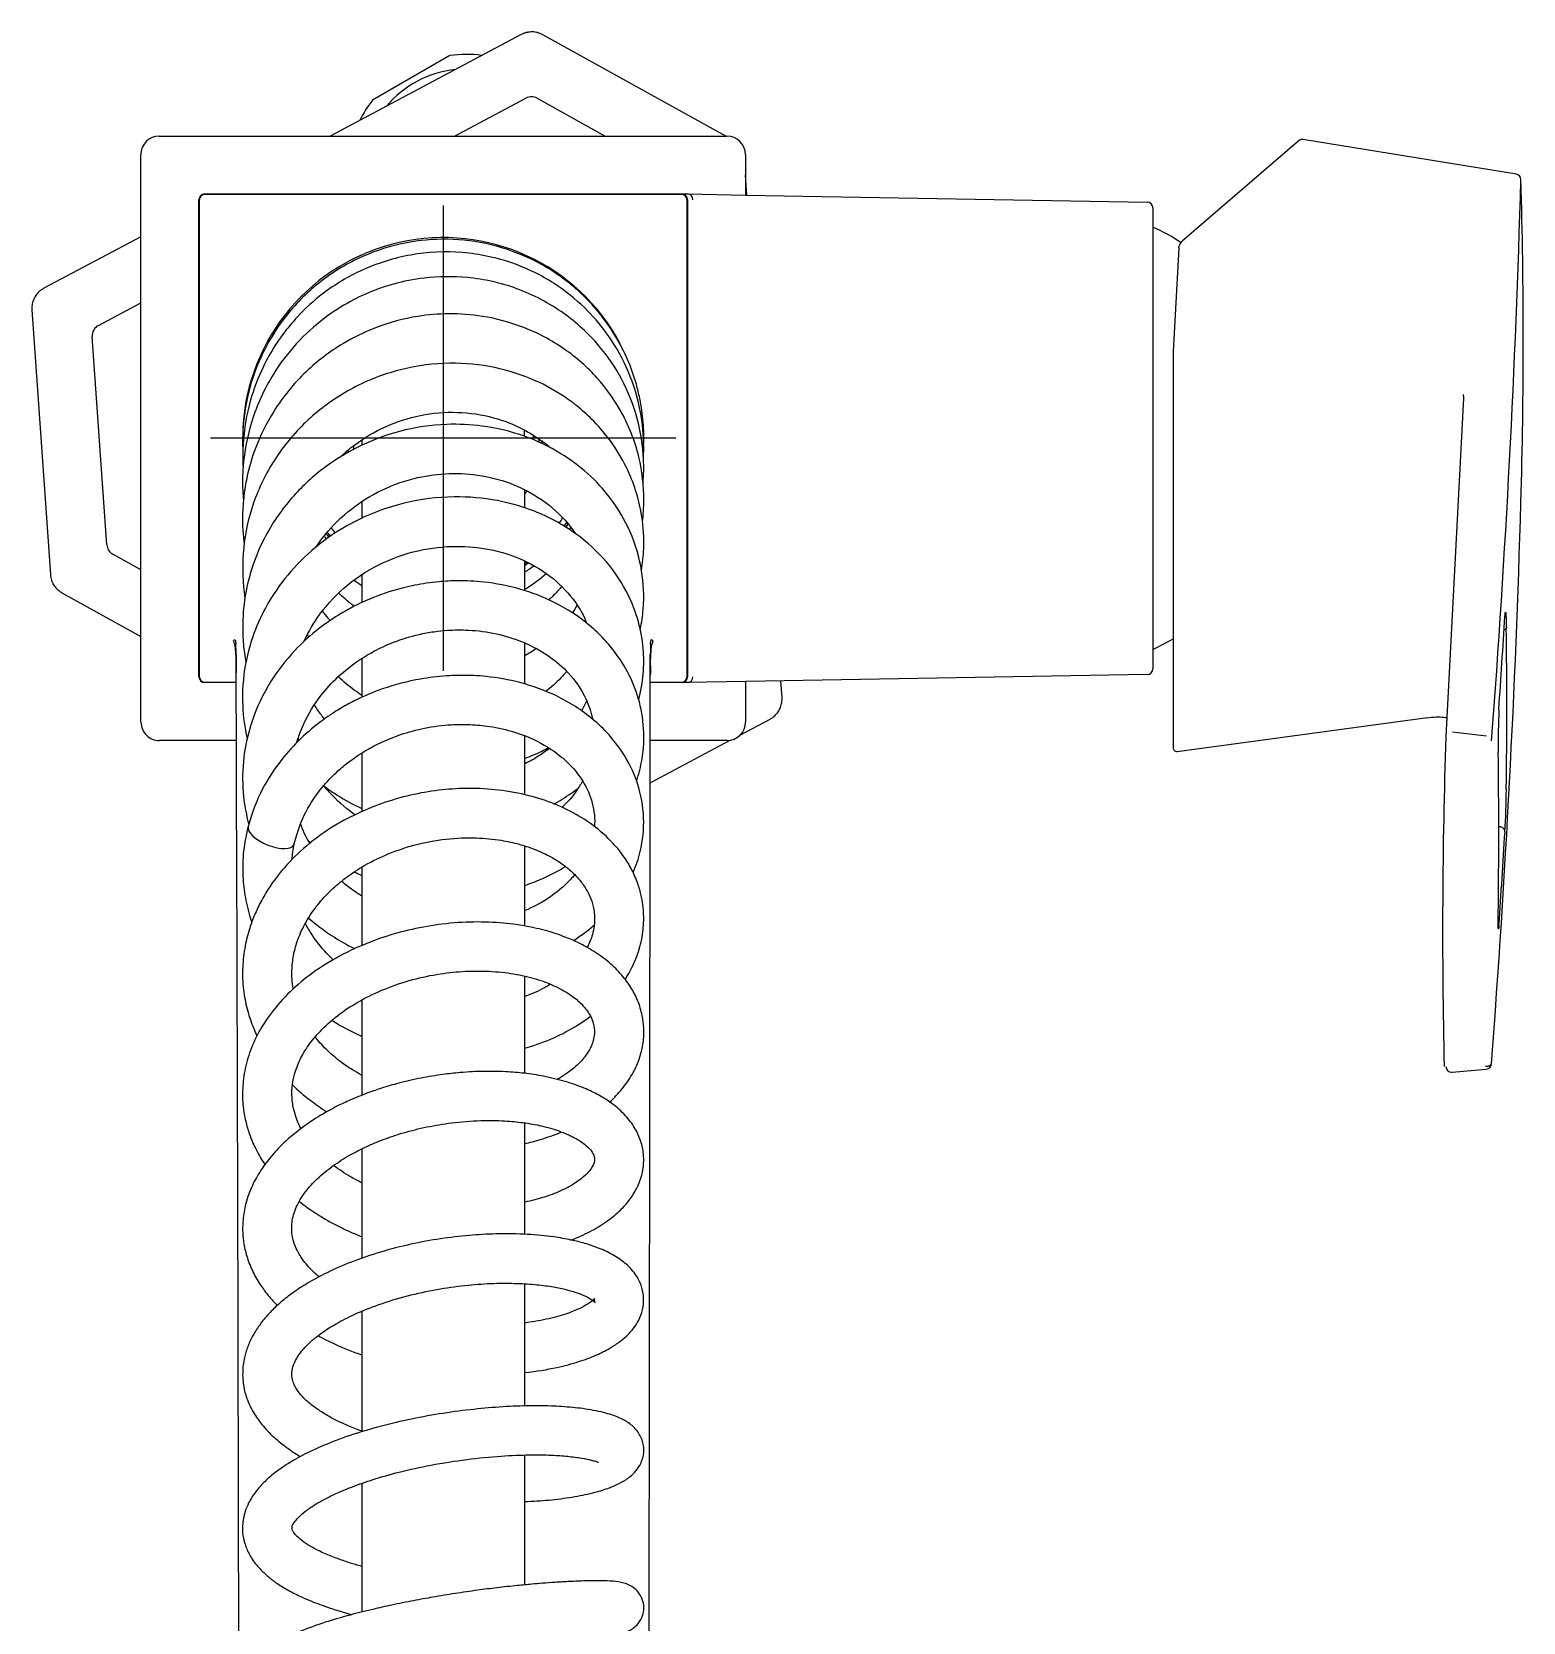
# Model space of a CAD drawing. Header units: millimetres. Extents: x 1617 to 5774, y 11446 to 13973.
# Drawn here: x 5259.4 to 5387.6, y 13001.5 to 13138.3 of the extents above; entities that cross this region are included whole.
import ezdxf
from ezdxf.lldxf.tags import DXFTag

# ---------------------------------------------------------------- set-up
doc = ezdxf.new("R2010")
doc.units = ezdxf.units.MM
doc.layers.get('0').update_dxf_attribs({"color": 250})
tags = doc.linetypes.add('CENTER2', pattern=[28.575, 19.05, -3.175, 3.175, -3.175]).pattern_tags.tags
tags[10:11] = [DXFTag(74, 4), DXFTag(75, 0), DXFTag(340, '0'), DXFTag(46, 0.0), DXFTag(50, 0.0), DXFTag(44, 0.0), DXFTag(45, 0.0)]
tags[8:9] = [DXFTag(74, 4), DXFTag(75, 0), DXFTag(340, '0'), DXFTag(46, 0.0), DXFTag(50, 0.0), DXFTag(44, 0.0), DXFTag(45, 0.0)]
tags[6:7] = [DXFTag(74, 4), DXFTag(75, 0), DXFTag(340, '0'), DXFTag(46, 0.0), DXFTag(50, 0.0), DXFTag(44, 0.0), DXFTag(45, 0.0)]
tags[4:5] = [DXFTag(74, 4), DXFTag(75, 0), DXFTag(340, '0'), DXFTag(46, 0.0), DXFTag(50, 0.0), DXFTag(44, 0.0), DXFTag(45, 0.0)]

# ---------------------------------------------------------------- blocks, each defined once
blk = doc.blocks.new('15')
at = {"linetype": 'Continuous'}
for p, q in [((5301.43, 13138.03), (5285.02, 13129.3)), ((5319.01, 13129.3), (5303.29, 13138.01)), ((5295.31, 13136.22), (5288.64, 13132.37)), ((5295.71, 13129.3), (5301.84, 13132.56)), ((5302.79, 13132.55), (5308.66, 13129.3)), ((5270.32, 13129.3), (5319.12, 13129.3)), ((5368.33, 13128.94), (5358.24, 13120.26)), ((5386.97, 13126.03), (5368.61, 13129.01)), ((5268.74, 13078.91), (5268.74, 13127.71)), ((5320.71, 13127.72), (5320.71, 13124.23)), ((5320.83, 13124.23), (5320.71, 13125.97)), ((5273.73, 13082.82), (5273.73, 13123.82)), ((5274.23, 13124.32), (5315.23, 13124.32)), ((5315.19, 13124.28), (5274.26, 13124.28)), ((5315.23, 13124.32), (5315.73, 13124.32)), ((5315.73, 13124.32), (5315.73, 13124.32)), ((5315.73, 13124.32), (5320.73, 13124.23)), ((5315.73, 13123.82), (5315.73, 13082.82)), ((5320.73, 13124.23), (5355.23, 13123.62)), ((5355.73, 13123.12), (5355.73, 13083.51)), ((5268.74, 13120.64), (5260.4, 13116.21)), ((5357.95, 13119.7), (5357.48, 13110.79)), ((5259.37, 13114.35), (5260.96, 13091.61)), ((5265.09, 13113.02), (5268.74, 13114.96)), ((5265.81, 13094.16), (5264.56, 13112.07)), ((5382.43, 13106.77), (5380.91, 13077.69)), ((5287.73, 13103.21), (5287.73, 13102.77)), ((5287.73, 13097.88), (5287.73, 13096.45)), ((5301.73, 13097.39), (5301.73, 13098.92)), ((5268.74, 13092.01), (5266.33, 13093.35)), ((5301.73, 13090.24), (5301.73, 13092.82)), ((5287.73, 13091.62), (5287.73, 13089.2)), ((5261.96, 13090.04), (5268.74, 13086.28)), ((5276.7, 13085.87), (5276.71, 13085.9)), ((5301.73, 13082.23), (5301.73, 13085.77)), ((5312.55, 13085.61), (5312.55, 13085.59)), ((5276.92, 13084.71), (5276.93, 13084.71)), ((5276.92, 13084.71), (5276.93, 13083.14)), ((5287.73, 13084.42), (5287.73, 13081.06)), ((5312.53, 13083.14), (5312.53, 13084.71)), ((5355.23, 13083.01), (5320.73, 13082.4)), ((5276.93, 13082.32), (5274.23, 13082.32)), ((5274.26, 13082.35), (5276.93, 13082.35)), ((5312.52, 13082.35), (5315.19, 13082.35)), ((5315.23, 13082.32), (5312.52, 13082.32)), ((5315.73, 13082.32), (5315.23, 13082.32)), ((5320.73, 13082.4), (5315.73, 13082.32)), ((5315.73, 13082.32), (5315.73, 13082.32)), ((5320.71, 13082.4), (5320.71, 13078.92)), ((5323.85, 13081.04), (5323.75, 13082.46)), ((5320.28, 13077.83), (5322.82, 13079.18)), ((5357.82, 13076.4), (5379.33, 13079.3)), ((5276.93, 13077.33), (5270.33, 13077.33)), ((5301.73, 13072.71), (5301.73, 13077.79)), ((5312.52, 13073.7), (5319.39, 13077.36)), ((5319.13, 13077.33), (5312.52, 13077.33)), ((5381.47, 13078.09), (5384.4, 13077.74)), ((5287.73, 13076.27), (5287.73, 13071.24)), ((5301.73, 13061.42), (5301.73, 13068.31)), ((5287.73, 13066.46), (5287.73, 13059.74)), ((5301.73, 13052.09), (5301.73, 13057.1)), ((5287.73, 13055.04), (5287.73, 13052.09)), ((5287.73, 13052.09), (5287.73, 13046.87)), ((5301.73, 13048.72), (5301.73, 13052.09)), ((5381.45, 13048.82), (5384.38, 13049.09)), ((5301.73, 13034.91), (5301.73, 13044.49)), ((5287.73, 13042.25), (5287.73, 13032.83)), ((5301.73, 13020.13), (5301.73, 13030.65)), ((5287.73, 13028.3), (5287.73, 13017.92)), ((5301.73, 13004.76), (5301.73, 13015.93)), ((5287.73, 13013.48), (5287.73, 13002.42))]:
    blk.add_line(p, q, dxfattribs=at)
at = {"linetype": 'CENTER2'}
for p, q in [((5294.73, 13123.32), (5294.73, 13083.32)), ((5314.73, 13103.32), (5274.73, 13103.32))]:
    blk.add_line(p, q, dxfattribs=at)
at = {"linetype": 'Continuous'}
for centre, radius, start, end in [((5296.73, 13126.07), 10.25, 82.5538, 97.9458), ((5296.73, 13126.07), 9, 96.0957, 139.9043), ((5296.73, 13126.07), 10.25, 142.0542, 153.4462), ((5302.31, 13131.68), 1, 61, 118), ((5270.32, 13127.71), 1.58, 90.0029, 180.0029), ((5319.12, 13127.72), 1.58, 0.0029, 90.0029), ((5368.55, 13128.65), 0.362, 81.9775, 129.7934), ((4367.67, 13154.75), 1020.11, 355.64615, 358.35945), ((5386.86, 13125.54), 0.5, 2.9557, 80.7973), ((4902.86, 13111.81), 484.7, 359.995, 1.6244), ((5274.23, 13123.82), 0.5, 90, 180), ((5274.26, 13123.78), 0.5, 90, 179.9954), ((5315.19, 13123.78), 0.5, 0.0046, 90), ((5315.23, 13123.82), 0.5, 0, 90), ((5315.7, 13123.84), 0.479, 357.3808, 86.2132), ((5355.23, 13123.12), 0.5, 0, 88.9974), ((5347.33, 13103.32), 20, 57.2856, 65.1654), ((5294.73, 13103.32), 17.25, 28.272, 177.051), ((5358.71, 13119.68), 0.751, 127.9139, 171.5457), ((5265.56, 13112.14), 1, 118, 184), ((4884.56, 13111.81), 503, 358.4046, 359.995), ((5364, 13110.52), 6.53, 177.7142, 180.0564), ((5294.73, 13103.32), 17.25, 179.5427, 182.9365), ((5294.73, 13103.32), 7, 1.5595, 6.1841), ((5294.73, 13103.32), 7.75, 0, 2.0882), ((5294.73, 13103.32), 7.75, 358.9916, 0), ((5294.73, 13103.32), 8.25, 357.6161, 0), ((5294.73, 13103.32), 8.5, 188.0912, 188.9175), ((5294.73, 13103.32), 8.25, 187.1973, 188.392), ((5294.73, 13103.32), 7.75, 184.6828, 186.9967), ((5294.73, 13103.32), 8.5, 357.0659, 358.6321), ((5294.73, 13103.32), 8.5, 325.4397, 327.8409), ((5294.73, 13103.32), 12.35, 323.7638, 326.3346), ((5294.73, 13103.32), 12.85, 219.1194, 221.0264), ((5294.73, 13103.32), 12.35, 218.6707, 221.2934), ((5294.73, 13103.32), 12.85, 323.9991, 325.73), ((5294.73, 13103.32), 13, 324.0817, 325.4942), ((5266.81, 13094.23), 1, 184, 241), ((5294.73, 13103.32), 13, 219.2284, 220.9768), ((5294.73, 13103.32), 13, 219.2477, 220.9565), ((5294.73, 13103.32), 13, 302.5623, 303.6102), ((5294.73, 13103.32), 12.85, 303.0074, 303.9982), ((5277.2, 13085.9), 0.502, 183.4298, 209.45), ((5255.39, 13107.49), 30.34, 314.6425, 314.9343), ((5261.57, 13084.74), 15.36, 359.8705, 3.2196), ((5324.42, 13084.87), 11.89, 176.5073, 179.0746), ((5338.26, 13111.61), 36.23, 224.9653, 225.2103), ((5312.25, 13085.9), 0.504, 330.8262, 355.1405), ((5347.33, 13103.32), 20, 294.8346, 300.4707), ((-41081.19, 12913.06), 46358.43, 359.946587, 0.212157), ((-83415.35, 13142.34), 88727.89, 359.8495851, 359.9627853), ((5330.85, 13084.7), 18.32, 178.8796, 179.9731), ((5274.23, 13082.82), 0.5, 180, 270), ((5274.26, 13082.85), 0.5, 179.9961, 270), ((5344.56, 13082.94), 32.03, 178.5445, 179.9654), ((5315.19, 13082.85), 0.5, 270, 0.0039), ((5315.23, 13082.82), 0.5, 270, 0), ((5315.7, 13082.79), 0.479, 273.7868, 2.6192), ((5355.23, 13083.51), 0.5, 271.0026, 0), ((5270.33, 13078.91), 1.58, 180.0029, 270.0029), ((5319.13, 13078.92), 1.58, 270.0029, 0.0029), ((5442.6, 13077.31), 57.19, 177.2943, 180.9775), ((5881.82, 13061.07), 501.19, 178.1009, 181.3445), ((5357.78, 13076.7), 0.309, 175.8575, 276.8941), ((5287.02, 13074.52), 99.1, 357.086, 359.2129), ((5381.41, 13049.32), 0.5, 181.6486, 269.2499), ((5381.41, 13049.32), 0.5, 269.2499, 275.2455), ((5384.34, 13049.59), 0.5, 275.248, 358.4083)]:
    blk.add_arc(centre, radius, start, end, dxfattribs=at)
for centre, major_axis, ratio, start_param, end_param in [((5375.3, 13433.94), (-8.92, -681.02), 0.02267, -1.075629, -1.018456), ((1358.87, 12698.02), (4019.13, 568.58), 0.49351, -0.107961, -0.084185), ((1293.7, 12964.57), (4092.33, 247.38), 0.498119, -0.064517, -0.060612), ((4720.61, 13071.38), (664.86, 34.82), 0.865729, 6.225851, 6.249908), ((5381.41, 13077.66), (0.499, -0.026), 0.865729, 3.141593, 3.162951), ((5357.48, 13076.9), (0.003, 0.198), 0.02267, -4.164695, -3.33482), ((4721.33, 13095.53), (658.08, -103.58), 0.863356, 0.123045, 0.14708), ((5279.94, 13069.19), (1.97, -0.79), 0.417587, 3.192395, 6.283185), ((1293.72, 13317.69), (4092.3, -247.76), 0.500493, 6.279064, 6.282969), ((5279.94, 13069.19), (1.97, -0.79), 0.417587, 0, 0.070131), ((5381.41, 13049.32), (0.5, 0.014), 0.51991, 3.100916, 3.141593)]:
    blk.add_ellipse(centre, major_axis=major_axis, ratio=ratio, start_param=start_param, end_param=end_param, dxfattribs=at)
for points, knots in [([(5303.29, 13138.01), (5303.21, 13138.05), (5303.01, 13138.15), (5302.62, 13138.25), (5302.18, 13138.26), (5301.77, 13138.18), (5301.55, 13138.08), (5301.43, 13138.03)], [0, 0, 0, 0, 0.13872, 0.367668, 0.595836, 0.823778, 1, 1, 1, 1]), ([(5311.97, 13102.88), (5311.98, 13103.48), (5311.95, 13104.77), (5311.7, 13106.47), (5311.33, 13108.02), (5310.82, 13109.57), (5309.86, 13111.68), (5308.12, 13114.31), (5305.47, 13116.92), (5302.12, 13118.96), (5298.44, 13120.18), (5294.68, 13120.56), (5290.91, 13120.12), (5287.19, 13118.83), (5283.74, 13116.63), (5281.11, 13113.88), (5279.5, 13111.31), (5278.64, 13109.36), (5278.04, 13107.56), (5277.56, 13105.29), (5277.46, 13103.44), (5277.5, 13102.38)], [0.02835853, 0.02835853, 0.02835853, 0.02835853, 0.03025079, 0.0324965, 0.033826, 0.03534272, 0.03771903, 0.04120002, 0.04537981, 0.04956406, 0.05367539, 0.05767277, 0.06157714, 0.06570678, 0.0701745, 0.07448605, 0.07771382, 0.07976769, 0.08126059, 0.08372853, 0.08711319, 0.08711319, 0.08711319, 0.08711319]), ([(5357.95, 13119.68), (5357.95, 13119.72), (5357.95, 13119.75), (5357.97, 13119.79), (5357.97, 13119.79), (5357.97, 13119.79)], [0, 0, 0, 0, 0.25, 0.25, 0.260912, 0.260912, 0.260912, 0.260912]), ([(5311.94, 13101.66), (5311.96, 13102.06), (5311.98, 13103.54), (5311.67, 13106.2), (5310.59, 13109.46), (5308.94, 13112.29), (5306.83, 13114.71), (5304.18, 13116.83), (5300.63, 13118.57), (5296.4, 13119.47), (5291.94, 13119.26), (5287.84, 13117.99), (5284.59, 13116.04), (5282.39, 13114.04), (5281.04, 13112.42), (5280, 13110.89), (5278.92, 13108.89), (5277.87, 13105.96), (5277.48, 13103.14), (5277.49, 13101.39), (5277.51, 13100.93)], [0.14298369, 0.14298369, 0.14298369, 0.14298369, 0.14426878, 0.14776383, 0.15161072, 0.15528477, 0.15831865, 0.16192405, 0.16618386, 0.17092367, 0.17564688, 0.18031622, 0.18447257, 0.18760062, 0.18969937, 0.19113759, 0.19345105, 0.19688561, 0.2009502, 0.20240859, 0.20240859, 0.20240859, 0.20240859]), ([(5311.91, 13099.52), (5311.96, 13100.18), (5312, 13102.03), (5311.53, 13105.06), (5310.21, 13108.41), (5308.09, 13111.52), (5305.07, 13114.29), (5301.2, 13116.33), (5297.04, 13117.27), (5293.43, 13117.22), (5290.76, 13116.7), (5288.64, 13116), (5286.62, 13115.07), (5284.31, 13113.58), (5282.03, 13111.51), (5279.8, 13108.56), (5278.17, 13104.98), (5277.5, 13101.52), (5277.46, 13099.22), (5277.53, 13098.24), (5277.56, 13097.96)], [0.25756862, 0.25756862, 0.25756862, 0.25756862, 0.25973979, 0.26364333, 0.26756971, 0.27145286, 0.27587574, 0.28081682, 0.2854758, 0.28944865, 0.29229391, 0.29410282, 0.2965272, 0.29932443, 0.30278496, 0.30623444, 0.3109506, 0.31513431, 0.31731716, 0.31822892, 0.31822892, 0.31822892, 0.31822892]), ([(5260.4, 13116.21), (5260.32, 13116.16), (5260.12, 13116.05), (5259.83, 13115.78), (5259.58, 13115.41), (5259.42, 13115), (5259.36, 13114.63), (5259.37, 13114.43), (5259.37, 13114.35)], [0, 0, 0, 0, 0.120021, 0.318102, 0.515151, 0.711633, 0.90838, 1, 1, 1, 1]), ([(5311.85, 13096.14), (5311.93, 13096.74), (5312.05, 13098.61), (5311.67, 13101.95), (5310.24, 13105.54), (5307.98, 13108.67), (5305.17, 13111.15), (5301.78, 13112.94), (5298.35, 13113.86), (5295.28, 13114.09), (5292.18, 13113.83), (5289.08, 13113), (5285.8, 13111.4), (5282.73, 13109.06), (5280.17, 13105.93), (5278.6, 13102.74), (5277.88, 13100.26), (5277.57, 13098.35), (5277.43, 13096.43), (5277.51, 13095), (5277.62, 13094.16)], [0.37185423, 0.37185423, 0.37185423, 0.37185423, 0.37389955, 0.37809949, 0.3830038, 0.38669156, 0.39085478, 0.3952535, 0.39911534, 0.40222651, 0.40505497, 0.40903548, 0.41234924, 0.4165428, 0.42119961, 0.42503336, 0.42776487, 0.42937848, 0.43118062, 0.43389996, 0.43389996, 0.43389996, 0.43389996]), ([(5311.78, 13091.99), (5311.87, 13092.59), (5312.03, 13094.13), (5311.86, 13097.04), (5310.93, 13100.12), (5309.38, 13102.83), (5307.89, 13104.62), (5306.42, 13105.97), (5304.65, 13107.28), (5302.13, 13108.61), (5298.66, 13109.63), (5294.72, 13109.9), (5290.62, 13109.26), (5286.67, 13107.66), (5283.2, 13105.19), (5280.4, 13102.01), (5278.47, 13098.33), (5277.49, 13094.44), (5277.44, 13091.49), (5277.64, 13089.91), (5277.69, 13089.58)], [0.48628116, 0.48628116, 0.48628116, 0.48628116, 0.48837518, 0.49156422, 0.49623888, 0.4992702, 0.50210583, 0.50404667, 0.50589724, 0.5094175, 0.51338341, 0.51758349, 0.52201155, 0.52648579, 0.53094939, 0.53540457, 0.53983568, 0.54410674, 0.54818726, 0.54923977, 0.54923977, 0.54923977, 0.54923977]), ([(5382.38, 13107.09), (5382.39, 13107.07), (5382.42, 13106.96), (5382.44, 13106.84), (5382.43, 13106.76)], [0.8701544, 0.8701544, 0.8701544, 0.8701544, 0.9005669, 1, 1, 1, 1]), ([(5285.85, 13101.68), (5286.24, 13102.06), (5287.45, 13103.08), (5289.74, 13104.43), (5292.77, 13105.4), (5295.96, 13105.67), (5298.98, 13105.22), (5301.44, 13104.26), (5303.02, 13103.26), (5303.77, 13102.66), (5303.99, 13102.46)], [0.47245933, 0.47245933, 0.47245933, 0.47245933, 0.47470981, 0.4789907, 0.48334981, 0.48777613, 0.49225993, 0.49619028, 0.49920063, 0.50051983, 0.50051983, 0.50051983, 0.50051983]), ([(5311.67, 13086.89), (5311.79, 13087.47), (5312.03, 13089.14), (5311.91, 13092.01), (5310.94, 13095.27), (5309.29, 13098.09), (5307.22, 13100.33), (5304.72, 13102.19), (5301.68, 13103.64), (5298.32, 13104.44), (5294.7, 13104.61), (5291.14, 13104.08), (5287.65, 13102.8), (5284.59, 13100.98), (5281.88, 13098.56), (5279.65, 13095.54), (5278.21, 13092.29), (5277.54, 13089.17), (5277.45, 13086.75), (5277.59, 13085.08), (5277.72, 13084.3), (5277.77, 13084.03)], [0.60045305, 0.60045305, 0.60045305, 0.60045305, 0.60250025, 0.60638702, 0.61047865, 0.61432891, 0.61766271, 0.62086085, 0.62478631, 0.62876898, 0.63202437, 0.63636862, 0.64009359, 0.64374518, 0.64758634, 0.65159261, 0.65567835, 0.65899486, 0.66187791, 0.66354785, 0.66443989, 0.66443989, 0.66443989, 0.66443989]), ([(5283.86, 13094.05), (5284.01, 13094.27), (5284.78, 13095.35), (5286.42, 13097.05), (5289.12, 13098.83), (5291.99, 13099.91), (5294.94, 13100.36), (5297.76, 13100.24), (5300.48, 13099.55), (5303.08, 13098.25), (5304.9, 13096.71), (5305.8, 13095.54), (5306.06, 13095.16)], [0.3533537, 0.3533537, 0.3533537, 0.3533537, 0.35451542, 0.35893648, 0.36315545, 0.36777999, 0.37150511, 0.37546077, 0.37962305, 0.38357229, 0.38839697, 0.3906536, 0.3906536, 0.3906536, 0.3906536]), ([(5311.53, 13080.83), (5311.63, 13081.2), (5311.87, 13082.3), (5312.03, 13084.15), (5311.83, 13086.45), (5311.12, 13089.01), (5309.67, 13091.75), (5307.56, 13094.07), (5305.39, 13095.67), (5303.65, 13096.6), (5301.72, 13097.4), (5299.15, 13098.1), (5295.49, 13098.42), (5291.15, 13097.87), (5287.2, 13096.36), (5283.97, 13094.24), (5281.59, 13091.97), (5279.78, 13089.47), (5278.46, 13086.78), (5277.59, 13083.75), (5277.37, 13080.57), (5277.66, 13078.44), (5277.87, 13077.52)], [0.7143501, 0.7143501, 0.7143501, 0.7143501, 0.71573181, 0.71842777, 0.72107842, 0.72404959, 0.72801877, 0.73213125, 0.73493832, 0.73721306, 0.73876622, 0.74192294, 0.74594682, 0.75054851, 0.75573602, 0.7591637, 0.76279941, 0.76621695, 0.76914589, 0.77256092, 0.77654348, 0.77964213, 0.77964213, 0.77964213, 0.77964213]), ([(5282.78, 13085.88), (5283.14, 13086.68), (5284.17, 13088.45), (5286.44, 13090.84), (5289.52, 13092.77), (5292.9, 13093.85), (5296.14, 13094.13), (5299.07, 13093.78), (5301.81, 13092.86), (5304.25, 13091.35), (5306.04, 13089.44), (5306.81, 13088.06), (5307.07, 13087.42)], [0.23519145, 0.23519145, 0.23519145, 0.23519145, 0.23903981, 0.24396778, 0.24899773, 0.25395326, 0.25844688, 0.26247469, 0.26645133, 0.27114955, 0.2756863, 0.279294, 0.279294, 0.279294, 0.279294]), ([(5260.96, 13091.61), (5260.97, 13091.51), (5261, 13091.29), (5261.12, 13090.91), (5261.35, 13090.53), (5261.65, 13090.23), (5261.86, 13090.1), (5261.96, 13090.04)], [0, 0, 0, 0, 0.13872, 0.367668, 0.595836, 0.823778, 1, 1, 1, 1]), ([(5311.35, 13073.87), (5311.55, 13074.48), (5311.93, 13075.96), (5312.05, 13078.37), (5311.61, 13080.91), (5310.72, 13083.09), (5309.66, 13084.76), (5308.55, 13086.1), (5306.9, 13087.66), (5304.51, 13089.22), (5301.38, 13090.43), (5298.54, 13090.98), (5296.18, 13091.1), (5294.52, 13091.01), (5292.98, 13090.83), (5291.1, 13090.46), (5289.06, 13089.8), (5287.29, 13089.01), (5285.69, 13088.13), (5283.89, 13086.9), (5281.76, 13084.98), (5279.71, 13082.32), (5278.17, 13079.07), (5277.45, 13075.69), (5277.47, 13072.82), (5277.78, 13071.04), (5277.98, 13070.26), (5278.01, 13070.14)], [0.82814115, 0.82814115, 0.82814115, 0.82814115, 0.83052815, 0.83382685, 0.83717063, 0.8401996, 0.84252787, 0.84437125, 0.84648208, 0.85068767, 0.85422878, 0.85767661, 0.86011304, 0.86178608, 0.86296601, 0.86506708, 0.86784594, 0.86973187, 0.8712101, 0.87361498, 0.87670096, 0.88041336, 0.88453631, 0.88857074, 0.89195775, 0.89422884, 0.8946594, 0.8946594, 0.8946594, 0.8946594]), ([(5303.58, 13091.66), (5303.05, 13091.2), (5302.44, 13090.74), (5301.78, 13090.34), (5301.73, 13090.31)], [0.758367697, 0.758367697, 0.758367697, 0.758367697, 0.761379659, 0.761636576, 0.761636576, 0.761636576, 0.761636576]), ([(5287.08, 13088.87), (5286.81, 13089.07), (5286.36, 13089.44), (5285.93, 13089.84), (5285.75, 13090.01)], [0.669149114, 0.669149114, 0.669149114, 0.669149114, 0.670555727, 0.671552672, 0.671552672, 0.671552672, 0.671552672]), ([(5304.91, 13090.56), (5304.82, 13090.46), (5304.47, 13090.06), (5304.08, 13089.68), (5303.79, 13089.41)], [0.641437758, 0.641437758, 0.641437758, 0.641437758, 0.64204998, 0.643789454, 0.643789454, 0.643789454, 0.643789454]), ([(5285.01, 13087.65), (5284.96, 13087.71), (5284.73, 13087.97), (5284.51, 13088.25), (5284.35, 13088.47)], [0.558848929, 0.558848929, 0.558848929, 0.558848929, 0.559173874, 0.560302548, 0.560302548, 0.560302548, 0.560302548]), ([(5386.11, 13087.03), (5386.11, 13087.02), (5386.1, 13087), (5386.09, 13086.97), (5386.07, 13086.94), (5386.03, 13086.9), (5385.98, 13086.86), (5385.93, 13086.84), (5385.92, 13086.84)], [0, 0, 0, 0, 0.055972, 0.1262308, 0.252123, 0.3392121, 0.5019947, 0.5819775, 0.5819775, 0.5819775, 0.5819775]), ([(5276.78, 13085.66), (5276.78, 13085.66), (5276.78, 13085.65), (5276.8, 13085.59), (5276.82, 13085.43), (5276.85, 13085.18), (5276.88, 13084.83), (5276.9, 13084.4), (5276.91, 13083.9), (5276.92, 13083.47), (5276.92, 13083.23), (5276.92, 13083.16)], [0.1916592, 0.1916592, 0.1916592, 0.1916592, 0.2254028, 0.2977401, 0.3908087, 0.4970242, 0.6120304, 0.728601, 0.845058, 0.9596654, 1, 1, 1, 1]), ([(5276.82, 13086), (5276.84, 13086.02), (5276.85, 13085.99), (5276.88, 13085.86), (5276.89, 13085.75), (5276.9, 13085.61)], [0, 0, 0, 0, 0.5, 0.5, 1, 1, 1, 1]), ([(5282.15, 13077.18), (5282.31, 13077.72), (5282.83, 13079.13), (5284, 13081.05), (5285.68, 13082.88), (5287.26, 13084.13), (5288.89, 13085.1), (5290.6, 13085.88), (5292.33, 13086.41), (5293.89, 13086.7), (5295.31, 13086.85), (5297.13, 13086.86), (5299.33, 13086.57), (5301.76, 13085.81), (5303.86, 13084.65), (5305.76, 13082.99), (5306.97, 13081.19), (5307.45, 13079.79), (5307.57, 13079.19), (5307.58, 13079.17)], [0.11726262, 0.11726262, 0.11726262, 0.11726262, 0.11980918, 0.12408534, 0.12716886, 0.13050814, 0.1325971, 0.13507136, 0.13823541, 0.14003272, 0.1416375, 0.14419849, 0.14769221, 0.15120724, 0.15555262, 0.15891657, 0.16383507, 0.16724201, 0.16737425, 0.16737425, 0.16737425, 0.16737425]), ([(5312.54, 13083.75), (5312.54, 13083.82), (5312.54, 13084.05), (5312.56, 13084.44), (5312.58, 13084.86), (5312.61, 13085.21), (5312.63, 13085.47), (5312.66, 13085.62), (5312.67, 13085.66), (5312.67, 13085.66), (5312.67, 13085.66)], [0, 0, 0, 0, 0.0485629, 0.1786159, 0.3092186, 0.4419358, 0.5744034, 0.6843935, 0.7692008, 0.780653, 0.780653, 0.780653, 0.780653]), ([(5312.55, 13085.61), (5312.56, 13085.75), (5312.57, 13085.86), (5312.6, 13085.99), (5312.61, 13086.02), (5312.63, 13086.01)], [0, 0, 0, 0, 0.5, 0.5, 1, 1, 1, 1]), ([(5312.74, 13085.9), (5312.74, 13085.89), (5312.74, 13085.89), (5312.75, 13085.88), (5312.75, 13085.87), (5312.75, 13085.85)], [0, 0, 0, 0, 0.5, 0.5, 1, 1, 1, 1]), ([(5302.73, 13085.23), (5302.73, 13085.23), (5302.41, 13085.01), (5302.07, 13084.81), (5301.73, 13084.62)], [0.531580925, 0.531580925, 0.531580925, 0.531580925, 0.531596723, 0.533301648, 0.533301648, 0.533301648, 0.533301648]), ([(5311.06, 13066), (5311.31, 13066.58), (5311.83, 13068.12), (5312.09, 13070.72), (5311.56, 13073.67), (5310.13, 13076.61), (5307.76, 13079.23), (5304.7, 13081.19), (5301.52, 13082.35), (5298.72, 13082.86), (5296.57, 13082.96), (5294.68, 13082.89), (5292.39, 13082.61), (5289.71, 13081.92), (5287.41, 13080.94), (5286.02, 13080.17), (5285.14, 13079.62), (5283.98, 13078.83), (5282.43, 13077.52), (5280.68, 13075.6), (5278.97, 13072.99), (5278.31, 13071.16), (5277.96, 13069.94)], [0.94142593, 0.94142593, 0.94142593, 0.94142593, 0.94386614, 0.94766242, 0.95156392, 0.95548634, 0.96010676, 0.96452981, 0.96830569, 0.97153604, 0.97382335, 0.97523504, 0.9775753, 0.98116003, 0.98393472, 0.98547695, 0.98623481, 0.98725736, 0.99001422, 0.99267526, 0.99600609, 1, 1, 1, 1]), ([(5287.71, 13081.23), (5287.51, 13081.36), (5286.8, 13081.85), (5286.15, 13082.4), (5285.71, 13082.83)], [0.43939849, 0.43939849, 0.43939849, 0.43939849, 0.440396588, 0.442938217, 0.442938217, 0.442938217, 0.442938217]), ([(5305.34, 13083.28), (5305.18, 13083.09), (5304.63, 13082.47), (5304, 13081.9), (5303.52, 13081.54)], [0.411730375, 0.411730375, 0.411730375, 0.411730375, 0.41289828, 0.415614681, 0.415614681, 0.415614681, 0.415614681]), ([(5312.53, 13082.96), (5312.53, 13082.97), (5312.53, 13082.99), (5312.53, 13083.05), (5312.53, 13083.1), (5312.53, 13083.14)], [0.6554446, 0.6554446, 0.6554446, 0.6554446, 0.75, 0.75, 1, 1, 1, 1]), ([(5284.52, 13079.18), (5284.32, 13079.43), (5284.02, 13079.83), (5283.75, 13080.24), (5283.65, 13080.39)], [0.330565474, 0.330565474, 0.330565474, 0.330565474, 0.331905659, 0.332668016, 0.332668016, 0.332668016, 0.332668016]), ([(5307.06, 13080.78), (5307.03, 13080.7), (5306.89, 13080.39), (5306.74, 13080.09), (5306.62, 13079.87)], [0.291415626, 0.291415626, 0.291415626, 0.291415626, 0.291873789, 0.29315533, 0.29315533, 0.29315533, 0.29315533]), ([(5322.82, 13079.18), (5322.91, 13079.23), (5323.1, 13079.34), (5323.39, 13079.61), (5323.64, 13079.98), (5323.8, 13080.39), (5323.86, 13080.76), (5323.85, 13080.96), (5323.85, 13081.04)], [0, 0, 0, 0, 0.120021, 0.318102, 0.515151, 0.711633, 0.90838, 1, 1, 1, 1]), ([(5281.93, 13068.46), (5282.2, 13069.51), (5282.72, 13071.04), (5284.14, 13073.17), (5285.38, 13074.47), (5286.76, 13075.65), (5288.53, 13076.81), (5290.8, 13077.82), (5293.19, 13078.46), (5295.21, 13078.72), (5297.09, 13078.73), (5298.92, 13078.56), (5301.14, 13078.05), (5303.25, 13077.13), (5304.76, 13076.07), (5305.88, 13075.02), (5306.87, 13073.74), (5307.65, 13071.94), (5307.78, 13070.6), (5307.73, 13069.92)], [0, 0, 0, 0, 0.00470235, 0.00841292, 0.01110756, 0.01281345, 0.01611967, 0.02009968, 0.02301015, 0.02627875, 0.02852313, 0.03092264, 0.0342263, 0.03861559, 0.04175981, 0.04349525, 0.04689959, 0.05113275, 0.05555809, 0.05555809, 0.05555809, 0.05555809]), ([(5379.27, 13079.29), (5379.56, 13079.33), (5380.04, 13079.38), (5380.63, 13079.35), (5380.92, 13079.31), (5381, 13079.3)], [0, 0, 0, 0, 0.1784192, 0.340697, 0.4060587, 0.4060587, 0.4060587, 0.4060587]), ([(5301.73, 13075.79), (5302.23, 13075.98), (5302.92, 13076.27), (5303.59, 13076.61), (5303.77, 13076.71)], [0.582879254, 0.582879254, 0.582879254, 0.582879254, 0.584640901, 0.585324554, 0.585324554, 0.585324554, 0.585324554]), ([(5303.86, 13076.66), (5303.57, 13076.43), (5302.89, 13075.95), (5302.16, 13075.54), (5301.73, 13075.33)], [0.300111644, 0.300111644, 0.300111644, 0.300111644, 0.301831863, 0.303947362, 0.303947362, 0.303947362, 0.303947362]), ([(5287.14, 13070.94), (5286.9, 13071.11), (5285.95, 13071.83), (5285.07, 13072.7), (5284.49, 13073.41), (5284.46, 13073.45)], [0.210550032, 0.210550032, 0.210550032, 0.210550032, 0.211790818, 0.21555452, 0.215753045, 0.215753045, 0.215753045, 0.215753045]), ([(5284.46, 13073.44), (5284.83, 13073.16), (5285.87, 13072.44), (5286.99, 13071.83), (5287.72, 13071.49)], [0.67820942, 0.67820942, 0.67820942, 0.67820942, 0.679691994, 0.682236559, 0.682236559, 0.682236559, 0.682236559]), ([(5304.23, 13071.87), (5304.28, 13071.9), (5304.85, 13072.22), (5305.56, 13072.67), (5306.18, 13073.12), (5306.33, 13073.23)], [0.700576839, 0.700576839, 0.700576839, 0.700576839, 0.700787236, 0.702767028, 0.703388811, 0.703388811, 0.703388811, 0.703388811]), ([(5306.71, 13073.85), (5306.54, 13073.55), (5306.05, 13072.77), (5305.41, 13072.03), (5304.95, 13071.6), (5304.94, 13071.58)], [0.17785772, 0.17785772, 0.17785772, 0.17785772, 0.179739409, 0.182752524, 0.182881819, 0.182881819, 0.182881819, 0.182881819]), ([(5310.37, 13056.8), (5310.44, 13056.91), (5310.79, 13057.48), (5311.35, 13058.61), (5311.83, 13060.2), (5311.99, 13061.71), (5311.94, 13062.91), (5311.78, 13063.93), (5311.5, 13064.96), (5311.04, 13066.07), (5310.38, 13067.22), (5309.48, 13068.38), (5308.18, 13069.65), (5306.47, 13070.87), (5304.37, 13071.9), (5302.05, 13072.66), (5299.56, 13073.12), (5297.04, 13073.26), (5294.59, 13073.13), (5292.18, 13072.74), (5289.72, 13072.06), (5287.3, 13071.09), (5285, 13069.83), (5282.89, 13068.27), (5281.12, 13066.54), (5279.87, 13064.9), (5279.05, 13063.51), (5278.5, 13062.35), (5278.03, 13061.09), (5277.65, 13059.6), (5277.44, 13057.81), (5277.51, 13055.99), (5277.83, 13054.29), (5278.26, 13052.97), (5278.59, 13052.22), (5278.72, 13051.95)], [0.06090426, 0.06090426, 0.06090426, 0.06090426, 0.06147902, 0.06392196, 0.06669231, 0.06923212, 0.07107026, 0.07243061, 0.07414221, 0.07610402, 0.07805463, 0.08031308, 0.08280073, 0.08613767, 0.08929362, 0.09241654, 0.09579352, 0.09897775, 0.10179258, 0.10473341, 0.10779677, 0.11097845, 0.11416305, 0.11738792, 0.12080381, 0.12366639, 0.12554101, 0.12723524, 0.12888461, 0.1310657, 0.13364014, 0.13637559, 0.13870396, 0.14086692, 0.14211557, 0.14211557, 0.14211557, 0.14211557]), ([(5277.96, 13069.94), (5277.76, 13069.08), (5277.49, 13067.71), (5277.47, 13065.48), (5277.73, 13063.57), (5278.06, 13062.33), (5278.26, 13061.72)], [0, 0, 0, 0, 0.00317659, 0.00599055, 0.0084362, 0.01096693, 0.01096693, 0.01096693, 0.01096693]), ([(5385.99, 13069.48), (5385.99, 13069.49), (5385.99, 13069.52), (5385.98, 13069.57), (5385.95, 13069.67), (5385.89, 13069.76), (5385.79, 13069.83), (5385.72, 13069.88), (5385.62, 13069.91), (5385.55, 13069.92), (5385.51, 13069.92)], [0, 0, 0, 0, 0.055591, 0.125623, 0.25065, 0.49933, 0.576629, 0.748976, 0.844041, 1, 1, 1, 1]), ([(5281.84, 13055.96), (5281.83, 13055.99), (5281.74, 13056.53), (5281.68, 13057.48), (5281.83, 13058.83), (5282.18, 13060.16), (5282.8, 13061.58), (5283.74, 13063.03), (5284.89, 13064.32), (5286.22, 13065.47), (5287.82, 13066.56), (5289.83, 13067.57), (5292.27, 13068.42), (5294.93, 13068.92), (5297.47, 13069.02), (5299.57, 13068.81), (5301.19, 13068.46), (5302.57, 13068.01), (5303.88, 13067.42), (5305.08, 13066.67), (5306.03, 13065.85), (5306.75, 13065.01), (5307.25, 13064.17), (5307.54, 13063.42), (5307.69, 13062.78), (5307.76, 13062.15), (5307.73, 13061.43), (5307.55, 13060.55), (5307.3, 13059.92), (5307.1, 13059.55), (5307.1, 13059.54)], [0.87754652, 0.87754652, 0.87754652, 0.87754652, 0.87767985, 0.88055599, 0.88288175, 0.88507672, 0.88789966, 0.89082287, 0.89347984, 0.89593274, 0.89865915, 0.9018102, 0.90536952, 0.90927526, 0.91291335, 0.9159838, 0.91839511, 0.92042112, 0.92289311, 0.92567634, 0.9281662, 0.93033376, 0.93282341, 0.93502079, 0.93634119, 0.93791524, 0.93999378, 0.94199472, 0.94476974, 0.94484021, 0.94484021, 0.94484021, 0.94484021]), ([(5301.73, 13064.88), (5302.2, 13065.04), (5303.14, 13065.4), (5304.3, 13065.95), (5304.99, 13066.35), (5305.24, 13066.5)], [0.812156604, 0.812156604, 0.812156604, 0.812156604, 0.813801331, 0.815508064, 0.816494528, 0.816494528, 0.816494528, 0.816494528]), ([(5287.72, 13063.96), (5287.51, 13064.09), (5286.9, 13064.49), (5286.34, 13064.93), (5285.99, 13065.23)], [0.09417226, 0.09417226, 0.09417226, 0.09417226, 0.09522004, 0.097215228, 0.097215228, 0.097215228, 0.097215228]), ([(5306.03, 13065.81), (5305.92, 13065.67), (5305.27, 13064.92), (5303.92, 13063.78), (5302.44, 13063), (5301.73, 13062.71)], [0.064658902, 0.064658902, 0.064658902, 0.064658902, 0.06565194, 0.070072927, 0.073593337, 0.073593337, 0.073593337, 0.073593337]), ([(5385.41, 13061.27), (5385.41, 13061.29), (5385.41, 13061.43), (5385.41, 13061.83), (5385.41, 13062.24), (5385.41, 13062.49)], [0.338763, 0.338763, 0.338763, 0.338763, 0.5136783, 0.7454649, 1, 1, 1, 1]), ([(5309.03, 13046.25), (5309.23, 13046.43), (5309.79, 13046.99), (5310.6, 13047.98), (5311.31, 13049.22), (5311.75, 13050.42), (5311.97, 13051.57), (5311.99, 13052.66), (5311.85, 13053.77), (5311.49, 13054.96), (5310.88, 13056.13), (5310.07, 13057.23), (5309, 13058.29), (5307.74, 13059.2), (5306.45, 13059.92), (5305.18, 13060.47), (5303.76, 13060.95), (5302, 13061.38), (5299.84, 13061.68), (5297.35, 13061.78), (5294.69, 13061.6), (5292.08, 13061.15), (5289.41, 13060.42), (5286.79, 13059.36), (5284.32, 13057.98), (5282.22, 13056.41), (5280.47, 13054.66), (5279.13, 13052.82), (5278.21, 13050.98), (5277.67, 13049.18), (5277.45, 13047.47), (5277.49, 13045.95), (5277.72, 13044.64), (5278.07, 13043.44), (5278.58, 13042.22), (5279.07, 13041.37), (5279.37, 13040.92), (5279.4, 13040.88)], [0.18710777, 0.18710777, 0.18710777, 0.18710777, 0.18838802, 0.19086209, 0.19329488, 0.19549199, 0.19754318, 0.19926996, 0.20119152, 0.20350438, 0.20567802, 0.20789441, 0.21037896, 0.21297497, 0.21513063, 0.21694962, 0.21899959, 0.22145017, 0.22427242, 0.22747709, 0.23079133, 0.23395759, 0.23701116, 0.24076186, 0.24425883, 0.24761124, 0.25095192, 0.25424712, 0.257188, 0.25990949, 0.26248857, 0.26485981, 0.26677592, 0.26848529, 0.27044782, 0.27264127, 0.27282439, 0.27282439, 0.27282439, 0.27282439]), ([(5285.28, 13058.48), (5285.08, 13058.67), (5284.4, 13059.35), (5283.58, 13060.39), (5283.05, 13061.28), (5282.88, 13061.62)], [0.982563372, 0.982563372, 0.982563372, 0.982563372, 0.983767456, 0.986864676, 0.988619884, 0.988619884, 0.988619884, 0.988619884]), ([(5283.16, 13062.07), (5283.78, 13061.53), (5285.05, 13060.57), (5286.45, 13059.77), (5287.14, 13059.43)], [0.90537263, 0.90537263, 0.90537263, 0.90537263, 0.908040299, 0.91050102, 0.91050102, 0.91050102, 0.91050102]), ([(5305.92, 13060.13), (5306.24, 13060.34), (5306.86, 13060.77), (5307.44, 13061.24), (5307.72, 13061.48)], [0.931759043, 0.931759043, 0.931759043, 0.931759043, 0.933085734, 0.934416801, 0.934416801, 0.934416801, 0.934416801]), ([(5282.5, 13043.95), (5282.43, 13044.09), (5282.26, 13044.44), (5282.02, 13045.05), (5281.79, 13045.92), (5281.69, 13046.94), (5281.78, 13048), (5282.05, 13049.07), (5282.54, 13050.21), (5283.34, 13051.45), (5284.48, 13052.74), (5285.99, 13054), (5287.86, 13055.16), (5290, 13056.14), (5292.34, 13056.89), (5294.69, 13057.35), (5296.9, 13057.54), (5299.02, 13057.51), (5301.07, 13057.27), (5302.9, 13056.81), (5304.48, 13056.19), (5305.74, 13055.46), (5306.68, 13054.66), (5307.3, 13053.87), (5307.62, 13053.15), (5307.72, 13052.58), (5307.74, 13052.07), (5307.64, 13051.56), (5307.48, 13051.1), (5307.23, 13050.63), (5306.84, 13050.04), (5306.11, 13049.26), (5305.24, 13048.62), (5304.64, 13048.26), (5304.53, 13048.19)], [0.75574701, 0.75574701, 0.75574701, 0.75574701, 0.75665023, 0.75810675, 0.75990475, 0.762519, 0.76480823, 0.76692714, 0.7695493, 0.77220211, 0.77508316, 0.77833745, 0.78144116, 0.78479463, 0.78831578, 0.79158756, 0.794604, 0.79752554, 0.80069694, 0.80386799, 0.80677433, 0.80983276, 0.81259456, 0.81563712, 0.81867392, 0.82046095, 0.82210186, 0.82426562, 0.82614519, 0.82743143, 0.82907926, 0.83176122, 0.83505524, 0.8357958, 0.8357958, 0.8357958, 0.8357958]), ([(5303.94, 13056.38), (5303.77, 13056.28), (5303.09, 13055.88), (5302.34, 13055.54), (5301.74, 13055.32)], [0.953664295, 0.953664295, 0.953664295, 0.953664295, 0.954659769, 0.957629729, 0.957629729, 0.957629729, 0.957629729]), ([(5285.15, 13053.28), (5285.21, 13053.24), (5286, 13052.75), (5286.86, 13052.3), (5287.69, 13051.93), (5287.71, 13051.92)], [0.025113531, 0.025113531, 0.025113531, 0.025113531, 0.02536375, 0.02856171, 0.028653424, 0.028653424, 0.028653424, 0.028653424]), ([(5301.73, 13050.89), (5301.8, 13050.91), (5302.64, 13051.15), (5304.27, 13051.74), (5306.06, 13052.69), (5307.05, 13053.38), (5307.38, 13053.63)], [0.046126187, 0.046126187, 0.046126187, 0.046126187, 0.046399872, 0.0494664, 0.052816121, 0.054527674, 0.054527674, 0.054527674, 0.054527674]), ([(5287.73, 13048.56), (5287.72, 13048.56), (5287.45, 13048.71), (5286.84, 13049.07), (5285.84, 13049.75), (5284.77, 13050.65), (5284.08, 13051.4), (5283.75, 13051.81), (5283.73, 13051.85)], [0.861492664, 0.861492664, 0.861492664, 0.861492664, 0.86152416, 0.862833834, 0.864634014, 0.866965231, 0.869320553, 0.869545786, 0.869545786, 0.869545786, 0.869545786]), ([(5305.71, 13034.39), (5306.27, 13034.61), (5307.37, 13035.09), (5308.75, 13035.93), (5309.82, 13036.79), (5310.68, 13037.72), (5311.36, 13038.74), (5311.8, 13039.84), (5311.98, 13040.9), (5311.96, 13041.89), (5311.74, 13042.93), (5311.23, 13044.05), (5310.41, 13045.14), (5309.34, 13046.09), (5308.13, 13046.86), (5306.79, 13047.5), (5305.22, 13048.05), (5303.48, 13048.47), (5301.76, 13048.74), (5300.25, 13048.86), (5299, 13048.9), (5298.04, 13048.89), (5297.14, 13048.86), (5296.05, 13048.78), (5294.57, 13048.62), (5292.8, 13048.33), (5291.03, 13047.93), (5289.54, 13047.49), (5288.46, 13047.12), (5287.6, 13046.79), (5286.74, 13046.43), (5285.65, 13045.93), (5284.25, 13045.18), (5282.63, 13044.12), (5281.07, 13042.84), (5279.84, 13041.51), (5278.91, 13040.23), (5278.18, 13038.86), (5277.69, 13037.41), (5277.49, 13036.1), (5277.48, 13035), (5277.59, 13033.97), (5277.87, 13032.82), (5278.36, 13031.62), (5279, 13030.53), (5279.66, 13029.65), (5280.16, 13029.09), (5280.43, 13028.82), (5280.47, 13028.78)], [0.30997024, 0.30997024, 0.30997024, 0.30997024, 0.31263357, 0.31540685, 0.31781738, 0.31983759, 0.32208631, 0.32461712, 0.32651796, 0.32808697, 0.33014008, 0.33247, 0.33506163, 0.33770683, 0.34005876, 0.34230736, 0.34494552, 0.3476859, 0.34995794, 0.35200032, 0.35356218, 0.35469791, 0.355587, 0.3569118, 0.35871799, 0.36100691, 0.36336672, 0.36525004, 0.36665202, 0.36758051, 0.36864813, 0.37013601, 0.37208686, 0.37474335, 0.37785785, 0.38048998, 0.38272857, 0.38510142, 0.38774272, 0.39005849, 0.39157215, 0.39315835, 0.3951702, 0.3973165, 0.39939601, 0.40108937, 0.40247259, 0.40277326, 0.40277326, 0.40277326, 0.40277326]), ([(5281.76, 13047.74), (5282.24, 13047.27), (5283.19, 13046.45), (5284.24, 13045.73), (5284.73, 13045.42)], [0.14911143, 0.14911143, 0.14911143, 0.14911143, 0.151743812, 0.153936505, 0.153936505, 0.153936505, 0.153936505]), ([(5284.06, 13031.23), (5283.91, 13031.35), (5283.41, 13031.8), (5282.71, 13032.58), (5282.08, 13033.61), (5281.71, 13034.71), (5281.67, 13035.91), (5282.02, 13037.18), (5282.78, 13038.47), (5283.87, 13039.68), (5285.17, 13040.75), (5286.63, 13041.68), (5288.09, 13042.43), (5289.62, 13043.07), (5291.36, 13043.65), (5293.33, 13044.14), (5295.58, 13044.52), (5297.85, 13044.69), (5299.91, 13044.67), (5301.66, 13044.5), (5303.25, 13044.21), (5304.75, 13043.78), (5305.93, 13043.26), (5306.73, 13042.76), (5307.27, 13042.3), (5307.58, 13041.9), (5307.72, 13041.58), (5307.75, 13041.32), (5307.71, 13041.06), (5307.56, 13040.7), (5307.24, 13040.24), (5306.74, 13039.76), (5306.11, 13039.3), (5305.22, 13038.78), (5304.04, 13038.27), (5302.78, 13037.89), (5302.03, 13037.71), (5301.73, 13037.65)], [0.63095047, 0.63095047, 0.63095047, 0.63095047, 0.63205898, 0.63479313, 0.63747989, 0.64080111, 0.64445639, 0.64812409, 0.65168729, 0.65462013, 0.657671, 0.66047048, 0.66290516, 0.66510683, 0.66766005, 0.67056214, 0.67349174, 0.67702656, 0.68005292, 0.68254828, 0.68523456, 0.68817042, 0.69128243, 0.69378541, 0.69571792, 0.69819707, 0.70133835, 0.70382111, 0.70565359, 0.70791418, 0.71052986, 0.71256739, 0.71431384, 0.71639585, 0.71942836, 0.72179099, 0.72325186, 0.72325186, 0.72325186, 0.72325186]), ([(5301.73, 13042.68), (5302.18, 13042.78), (5303.27, 13043.07), (5304.3, 13043.43), (5304.88, 13043.68)], [0.17555083, 0.17555083, 0.17555083, 0.17555083, 0.177336475, 0.179928214, 0.179928214, 0.179928214, 0.179928214]), ([(5287.72, 13039.32), (5287.39, 13039.48), (5286.53, 13039.94), (5285.76, 13040.46), (5285.31, 13040.8)], [0.743716289, 0.743716289, 0.743716289, 0.743716289, 0.745319762, 0.748094204, 0.748094204, 0.748094204, 0.748094204]), ([(5282.37, 13037.71), (5282.58, 13037.54), (5283.17, 13037.09), (5284.1, 13036.47), (5285.06, 13035.91), (5285.9, 13035.48), (5286.75, 13035.08), (5287.39, 13034.82), (5287.72, 13034.69)], [0.278913913, 0.278913913, 0.278913913, 0.278913913, 0.27998993, 0.281895405, 0.283276863, 0.284247959, 0.285486996, 0.286824351, 0.286824351, 0.286824351, 0.286824351]), ([(5301.74, 13023), (5301.75, 13023), (5302.72, 13023.1), (5304.34, 13023.37), (5306.34, 13023.9), (5307.83, 13024.46), (5308.96, 13025.02), (5309.8, 13025.56), (5310.52, 13026.15), (5311.1, 13026.78), (5311.58, 13027.53), (5311.91, 13028.41), (5312, 13029.41), (5311.81, 13030.43), (5311.31, 13031.45), (5310.5, 13032.34), (5309.42, 13033.1), (5308.22, 13033.67), (5306.98, 13034.1), (5305.67, 13034.42), (5304.06, 13034.71), (5301.92, 13034.91), (5299.45, 13034.95), (5296.93, 13034.81), (5294.47, 13034.52), (5291.9, 13034.05), (5289.31, 13033.38), (5286.88, 13032.55), (5284.8, 13031.64), (5283.13, 13030.74), (5281.82, 13029.89), (5280.79, 13029.08), (5279.9, 13028.25), (5279.15, 13027.39), (5278.57, 13026.56), (5278.12, 13025.72), (5277.78, 13024.87), (5277.55, 13023.93), (5277.46, 13022.9), (5277.54, 13021.86), (5277.79, 13020.9), (5278.1, 13020.16), (5278.51, 13019.38), (5279.14, 13018.48), (5280.11, 13017.46), (5281.24, 13016.56), (5282.04, 13016.03), (5282.44, 13015.79), (5282.47, 13015.78)], [0.4317935, 0.4317935, 0.4317935, 0.4317935, 0.4318345, 0.4356493, 0.4385953, 0.4412389, 0.4435702, 0.4454844, 0.4471371, 0.4490266, 0.4506461, 0.4524909, 0.4545372, 0.4565001, 0.4585833, 0.4612161, 0.4638609, 0.4664816, 0.4687428, 0.4707105, 0.4730399, 0.4762652, 0.4798062, 0.4826984, 0.4856865, 0.4888133, 0.4920929, 0.4953866, 0.4983842, 0.5010069, 0.5032363, 0.5051979, 0.5070063, 0.509023, 0.5108178, 0.5121914, 0.5139389, 0.5156283, 0.5173867, 0.5195088, 0.5212463, 0.5226142, 0.5237126, 0.5258517, 0.5284149, 0.5307188, 0.5326545, 0.5327915, 0.5327915, 0.5327915, 0.5327915]), ([(5287.71, 13017.98), (5287.32, 13018.12), (5286.41, 13018.47), (5285.21, 13019.04), (5284.14, 13019.68), (5283.27, 13020.31), (5282.62, 13020.92), (5282.17, 13021.49), (5281.89, 13022), (5281.73, 13022.46), (5281.68, 13022.99), (5281.82, 13023.59), (5282.07, 13024.14), (5282.45, 13024.72), (5282.97, 13025.32), (5283.62, 13025.91), (5284.45, 13026.54), (5285.58, 13027.26), (5287.18, 13028.07), (5289.23, 13028.89), (5291.62, 13029.62), (5294.13, 13030.16), (5296.55, 13030.51), (5298.79, 13030.68), (5300.82, 13030.69), (5302.57, 13030.59), (5304.03, 13030.41), (5305.21, 13030.17), (5306.19, 13029.89), (5307.01, 13029.56), (5307.57, 13029.23), (5307.81, 13029), (5307.78, 13028.98), (5307.72, 13029.34), (5307.8, 13029.43), (5307.5, 13029.12), (5306.89, 13028.71), (5305.9, 13028.24), (5304.49, 13027.77), (5303.02, 13027.45), (5302.04, 13027.3), (5301.74, 13027.26)], [0.5017755, 0.5017755, 0.5017755, 0.5017755, 0.5037126, 0.5063525, 0.5085009, 0.5105982, 0.5131261, 0.515306, 0.5170204, 0.5191749, 0.522309, 0.5249654, 0.526974, 0.5288087, 0.5309463, 0.5327735, 0.5345943, 0.5369812, 0.5398761, 0.5432199, 0.5468772, 0.5504067, 0.5537524, 0.5569383, 0.5599426, 0.5627588, 0.5653369, 0.567655, 0.569882, 0.5723885, 0.5750309, 0.5776797, 0.5801792, 0.5835553, 0.5872634, 0.5900666, 0.5926369, 0.5953647, 0.5985419, 0.601957, 0.6034042, 0.6034042, 0.6034042, 0.6034042]), ([(5283.98, 13026.18), (5284.45, 13025.91), (5285.64, 13025.31), (5286.94, 13024.8), (5287.72, 13024.53)], [0.409001771, 0.409001771, 0.409001771, 0.409001771, 0.411194033, 0.414299491, 0.414299491, 0.414299491, 0.414299491]), ([(5301.73, 13011.91), (5301.75, 13011.91), (5302.46, 13011.93), (5303.89, 13012.03), (5305.85, 13012.28), (5307.52, 13012.62), (5308.78, 13013), (5309.68, 13013.36), (5310.44, 13013.77), (5311.15, 13014.34), (5311.6, 13014.94), (5311.82, 13015.43), (5311.94, 13015.87), (5311.99, 13016.35), (5311.92, 13017.03), (5311.55, 13017.87), (5310.88, 13018.56), (5309.9, 13019.14), (5308.73, 13019.54), (5307.07, 13019.88), (5305.22, 13020.07), (5303.22, 13020.16), (5301.03, 13020.13), (5298.62, 13019.98), (5296.05, 13019.7), (5293.36, 13019.29), (5290.63, 13018.72), (5287.97, 13018.02), (5285.56, 13017.21), (5283.53, 13016.35), (5281.93, 13015.52), (5280.65, 13014.7), (5279.62, 13013.88), (5278.84, 13013.08), (5278.33, 13012.38), (5277.96, 13011.73), (5277.63, 13010.92), (5277.43, 13009.89), (5277.51, 13008.78), (5277.83, 13007.79), (5278.33, 13006.87), (5278.98, 13006.09), (5279.71, 13005.41), (5280.51, 13004.82), (5281.44, 13004.25), (5282.44, 13003.75), (5283.35, 13003.36), (5284.16, 13003.05), (5285.08, 13002.72), (5286.01, 13002.44), (5286.65, 13002.25), (5286.88, 13002.19)], [0.5581521, 0.5581521, 0.5581521, 0.5581521, 0.5581971, 0.5610313, 0.5641611, 0.5673044, 0.5699318, 0.5718, 0.5737351, 0.5757732, 0.5774351, 0.5785867, 0.5793627, 0.5800833, 0.5810408, 0.5829457, 0.5852443, 0.587625, 0.5908181, 0.5942682, 0.5973087, 0.600231, 0.6032622, 0.6063622, 0.6095412, 0.6128067, 0.6161565, 0.6195933, 0.6229727, 0.6260528, 0.6288148, 0.631208, 0.6335799, 0.6358682, 0.6375706, 0.638635, 0.6401149, 0.6425652, 0.6448515, 0.6467682, 0.6485752, 0.6507866, 0.6525095, 0.6541888, 0.6561868, 0.6581228, 0.6595414, 0.6606371, 0.6619855, 0.6637366, 0.6646784, 0.6646784, 0.6646784, 0.6646784]), ([(5287.73, 13006.33), (5287.54, 13006.39), (5287.07, 13006.52), (5286.28, 13006.77), (5285.28, 13007.13), (5284.22, 13007.57), (5283.28, 13008.06), (5282.55, 13008.56), (5282.03, 13009.02), (5281.8, 13009.38), (5281.72, 13009.51), (5281.73, 13009.81), (5281.88, 13010.07), (5282.24, 13010.53), (5282.88, 13011.09), (5283.68, 13011.64), (5284.58, 13012.15), (5285.64, 13012.67), (5286.99, 13013.23), (5288.78, 13013.85), (5291.04, 13014.49), (5293.77, 13015.09), (5296.75, 13015.56), (5299.64, 13015.84), (5302.08, 13015.94), (5303.98, 13015.92), (5305.46, 13015.81), (5306.66, 13015.66), (5307.42, 13015.48), (5307.83, 13015.38), (5308.05, 13015.28), (5308.08, 13015.29), (5308.08, 13015.29)], [0.37703666, 0.37703666, 0.37703666, 0.37703666, 0.37793858, 0.37932723, 0.38117328, 0.3835991, 0.38604132, 0.38829375, 0.39066241, 0.39313115, 0.39612704, 0.39933205, 0.40222799, 0.40467105, 0.40717191, 0.40956543, 0.41152902, 0.4134869, 0.41592194, 0.41880563, 0.42218202, 0.4260364, 0.43033254, 0.43457237, 0.43832808, 0.44151711, 0.44423533, 0.44697822, 0.44959986, 0.45137597, 0.453211, 0.4539301, 0.4539301, 0.4539301, 0.4539301]), ([(5301.74, 13000.21), (5302.17, 13000.2), (5303.2, 13000.18), (5304.64, 13000.18), (5305.93, 13000.21), (5306.95, 13000.25), (5307.88, 13000.3), (5308.82, 13000.38), (5309.59, 13000.49), (5310.2, 13000.62), (5310.65, 13000.78), (5311.05, 13000.99), (5311.52, 13001.41), (5311.83, 13001.93), (5312.01, 13002.62), (5311.93, 13003.37), (5311.61, 13004.02), (5311.02, 13004.63), (5310.17, 13004.96), (5309.29, 13005.07), (5308.31, 13005.11), (5307.03, 13005.1), (5305.7, 13005.04), (5304.44, 13004.97), (5303.34, 13004.89), (5302.25, 13004.8), (5300.96, 13004.68), (5299.41, 13004.51), (5297.61, 13004.28), (5295.77, 13004.01), (5293.92, 13003.71), (5292.1, 13003.38), (5290.36, 13003.03), (5288.53, 13002.62), (5286.58, 13002.13), (5284.46, 13001.51), (5282.35, 13000.75), (5280.6, 12999.94), (5279.32, 12999.11), (5278.41, 12998.28), (5277.75, 12997.3), (5277.45, 12996.22), (5277.51, 12995.2), (5277.79, 12994.44), (5278.16, 12993.84), (5278.68, 12993.25), (5279.4, 12992.67), (5280.4, 12992.1), (5281.57, 12991.59), (5282.97, 12991.09), (5284.66, 12990.62), (5286.29, 12990.25), (5287.32, 12990.05), (5287.72, 12989.98)], [0.6833905, 0.6833905, 0.6833905, 0.6833905, 0.6851609, 0.6876965, 0.6898739, 0.691648, 0.6933784, 0.6955575, 0.6980748, 0.7000714, 0.7014981, 0.7025424, 0.7034137, 0.7043147, 0.7052218, 0.7061892, 0.7071747, 0.7082989, 0.710505, 0.7130968, 0.7160042, 0.7188445, 0.7212805, 0.7233466, 0.7250181, 0.7263338, 0.7280331, 0.7303634, 0.7324464, 0.7348351, 0.7371512, 0.7392007, 0.741507, 0.7436346, 0.7462401, 0.749321, 0.7527997, 0.7565367, 0.7595611, 0.7619903, 0.7645606, 0.7668203, 0.7686898, 0.7703121, 0.7716677, 0.7730228, 0.7754626, 0.777909, 0.7800433, 0.7826979, 0.7855857, 0.7882266, 0.7898158, 0.7898158, 0.7898158, 0.7898158])]:
    blk.add_open_spline(points, degree=3, knots=knots, dxfattribs=at)
for points in [[(5273.76, 13123.78), (5273.76, 13121.35), (5273.76, 13107.71), (5273.76, 13082.85)], [(5315.69, 13082.85), (5315.69, 13085.28), (5315.69, 13098.92), (5315.69, 13123.78)], [(5305.47, 13095.99), (5305.41, 13095.89), (5305.34, 13095.79), (5305.27, 13095.7)], [(5305.68, 13095.64), (5305.64, 13095.59), (5305.61, 13095.53), (5305.57, 13095.48)], [(5284.08, 13094.2), (5284.06, 13094.22), (5284.04, 13094.24), (5284.03, 13094.26)], [(5284.72, 13094.65), (5284.65, 13094.74), (5284.58, 13094.82), (5284.52, 13094.9)], [(5302.03, 13092.56), (5301.94, 13092.5), (5301.85, 13092.44), (5301.77, 13092.38)], [(5287.72, 13090.64), (5287.49, 13090.79), (5287.28, 13090.94), (5287.07, 13091.1)], [(5302.54, 13092.34), (5302.28, 13092.15), (5302.01, 13091.97), (5301.74, 13091.8)], [(5306.24, 13088.96), (5306.11, 13088.74), (5305.97, 13088.52), (5305.83, 13088.3)], [(5385.99, 13088.01), (5385.99, 13088.11), (5386.01, 13088.27), (5386.03, 13088.39), (5386.05, 13088.36), (5386.07, 13088.21), (5386.08, 13087.93), (5386.1, 13087.53), (5386.1, 13087.21), (5386.11, 13087.03)], [(5283.17, 13086.22), (5283.14, 13086.29), (5283.1, 13086.36), (5283.06, 13086.44)], [(5282.32, 13077.34), (5282.3, 13077.41), (5282.27, 13077.48), (5282.25, 13077.55)], [(5283.26, 13068.48), (5282.94, 13069.03), (5282.67, 13069.6), (5282.45, 13070.18)], [(5281.73, 13067.08), (5281.77, 13067.52), (5281.84, 13067.96), (5281.93, 13068.46)], [(5283.12, 13068.72), (5283.2, 13068.66), (5283.27, 13068.6), (5283.34, 13068.53)], [(5287.11, 13066.03), (5287.31, 13065.93), (5287.51, 13065.83), (5287.72, 13065.73)], [(5385.47, 13061.48), (5385.46, 13061.38), (5385.45, 13061.22), (5385.43, 13061.11), (5385.42, 13061.13), (5385.41, 13061.29), (5385.41, 13061.57), (5385.41, 13061.97), (5385.41, 13062.28), (5385.41, 13062.47)]]:
    blk.add_open_spline(points, degree=3, dxfattribs=at)
blk.add_rational_spline([(5384.32, 13049.33), (5384.61, 13049.32), (5384.82, 13049.42), (5384.83, 13049.57)], [1.16872345632, 0.943834764463, 0.943758873513, 1.16849578347], degree=3, dxfattribs=at)

msp = doc.modelspace()

# ---------------------------------------------------------------- block references
msp.add_blockref('15', (0, 0))

doc.saveas('drawing.dxf')
